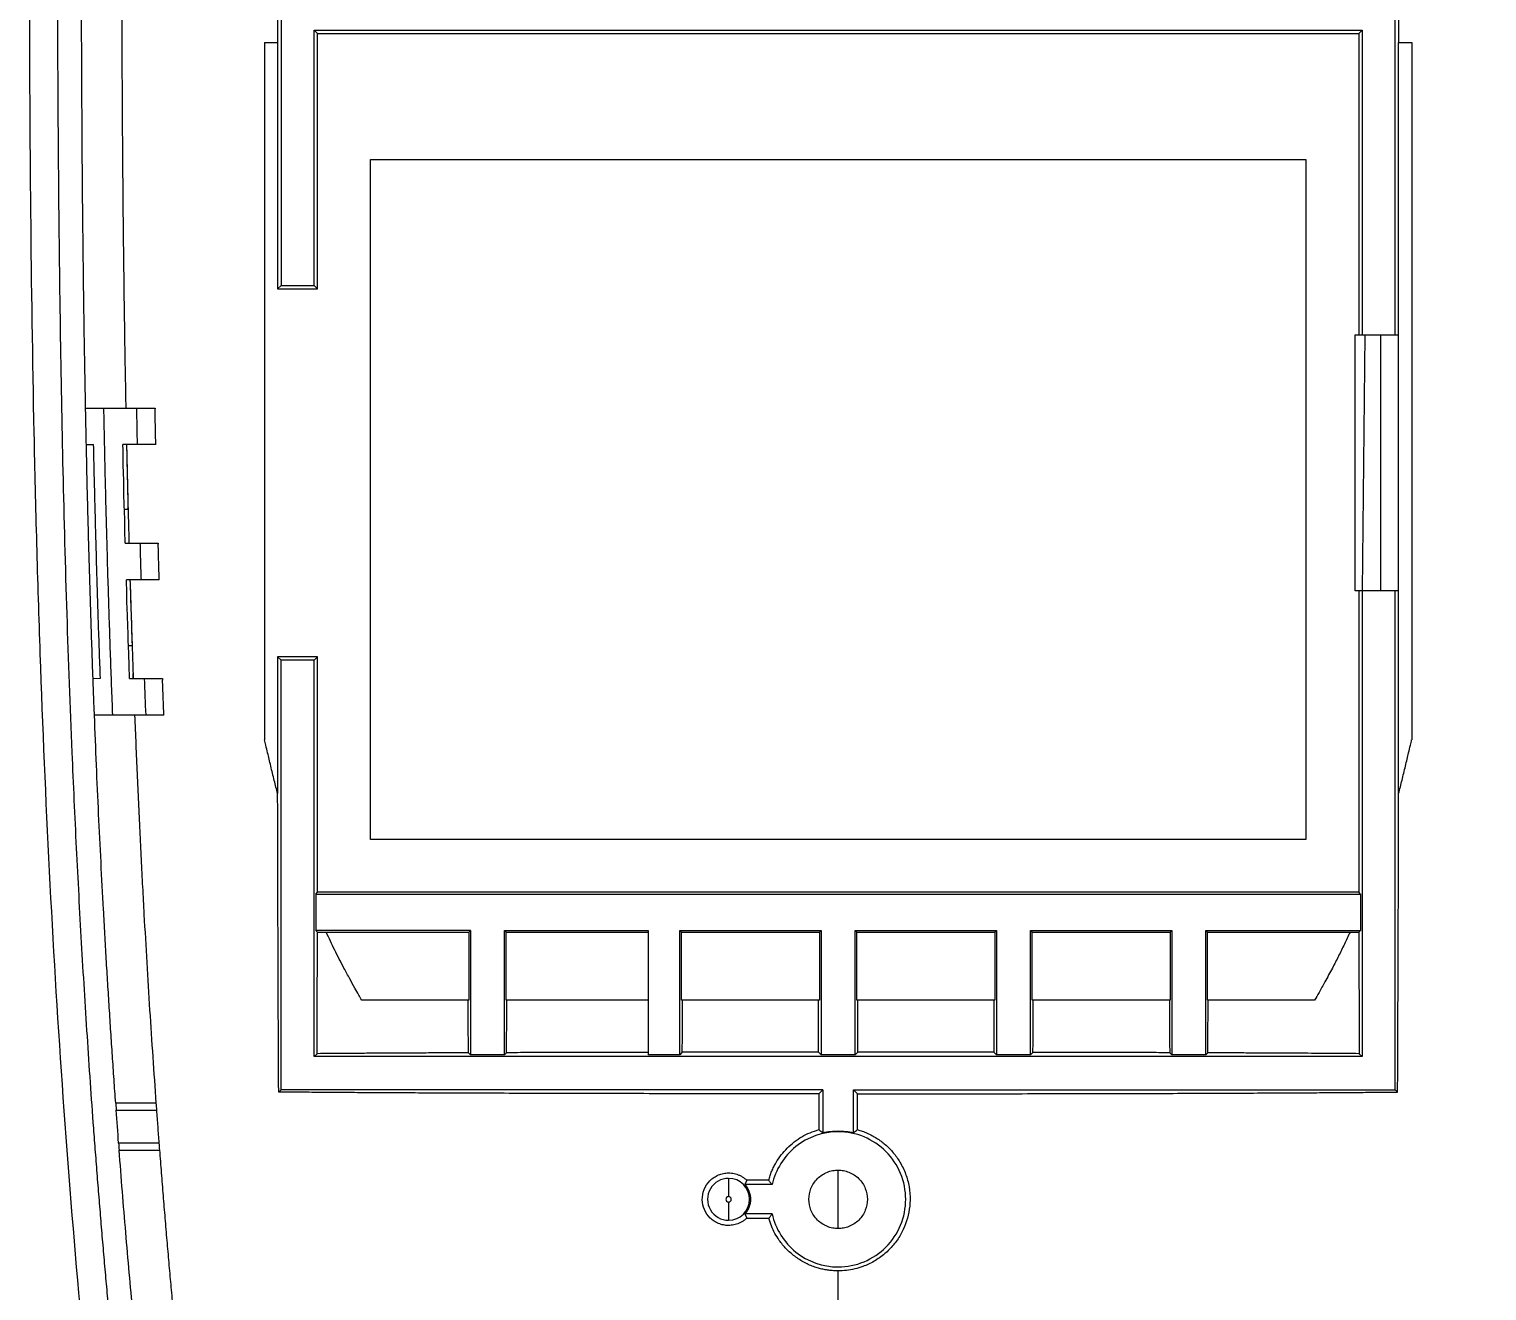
# Model space of a CAD drawing. Header units: inches. Extents: x 1631 to 3663, y 1126 to 1454.
# Drawn here: x 1882.42 to 1922.32, y 1259.85 to 1294.37 of the extents above; entities that cross this region are included whole.
import ezdxf

# ---------------------------------------------------------------- set-up
doc = ezdxf.new("R2010")
doc.units = ezdxf.units.IN
doc.header["$LTSCALE"] = 15
doc.styles.get("Standard").update_dxf_attribs({"font": 'txt', "bigfont": 'gbcbig.shx'})
doc.dimstyles.new('3', dxfattribs={"dimtxt": 3, "dimasz": 1, "dimexe": 0.18, "dimexo": 0.0625, "dimgap": 0.09, "dimtad": 0, "dimdsep": 46, "dimtxsty": 'Standard', "dimcen": 1, "dimclrd": 3, "dimclre": 3, "dimadec": 0, "dimazin": 2, "dimtfac": 1, "dimtofl": 0, "dimtmove": 0, "dimatfit": 3, "dimfxl": 1, "dimtolj": 1, "dimtzin": 0, "dimarcsym": 0})

# ---------------------------------------------------------------- blocks, each defined once
blk = doc.blocks.new('*D284')
at = {"color": 3, "lineweight": -2}
for p, q in [((1904.625, 1385.134), (1940.936, 1385.134)), ((1940.756, 1384.134), (1940.756, 1320.806)), ((1940.756, 1243.298), (1940.756, 1306.626)), ((1905.675, 1242.298), (1940.936, 1242.298))]:
    blk.add_line(p, q, dxfattribs=at)
at = {"color": 3}
for points in [[(1940.59, 1384.134), (1940.923, 1384.134), (1940.756, 1385.134)], [(1940.59, 1243.298), (1940.923, 1243.298), (1940.756, 1242.298)]]:
    blk.add_solid(points, dxfattribs=at)
at = {"layer": 'Defpoints', "color": 0}
for p in [(1904.563, 1385.134), (1940.756, 1385.134), (1905.613, 1242.298)]:
    blk.add_point(p, dxfattribs=at)
at = {"color": 0, "insert": (1940.756, 1313.716), "char_height": 3, "attachment_point": 5, "rotation": 90}
blk.add_mtext('\\A1;142.84', dxfattribs=at)

msp = doc.modelspace()

# ---------------------------------------------------------------- linework, layer by layer
at = {"color": 7, "linetype": 'Continuous', "lineweight": 15}
for p, q in [((1889.313, 1295.252), (1889.313, 1287.357)), ((1919.813, 1286.002), (1919.813, 1295.252)), ((1888.863, 1294.002), (1889.22, 1294.002)), ((1888.863, 1294.002), (1888.863, 1274.925)), ((1889.22, 1294.002), (1889.22, 1287.264)), ((1890.22, 1294.344), (1918.905, 1294.344)), ((1890.22, 1287.357), (1890.22, 1294.344)), ((1890.22, 1294.344), (1890.313, 1294.252)), ((1890.313, 1287.264), (1890.313, 1294.252)), ((1890.313, 1294.252), (1918.813, 1294.252)), ((1918.905, 1294.344), (1918.813, 1294.252)), ((1918.813, 1294.252), (1918.813, 1286.002)), ((1918.905, 1294.344), (1918.905, 1286.002)), ((1919.905, 1286.002), (1919.905, 1294.002)), ((1919.905, 1294.002), (1920.262, 1294.002)), ((1920.263, 1294.002), (1920.263, 1274.928)), ((1891.763, 1290.802), (1917.363, 1290.802)), ((1891.763, 1272.202), (1891.763, 1290.802)), ((1917.363, 1290.802), (1917.363, 1272.202)), ((1889.22, 1287.264), (1889.313, 1287.357)), ((1889.22, 1287.264), (1890.313, 1287.264)), ((1889.313, 1287.357), (1890.22, 1287.357)), ((1890.22, 1287.357), (1890.313, 1287.264)), ((1918.713, 1279.002), (1918.713, 1286.002)), ((1918.713, 1286.002), (1918.813, 1286.002)), ((1918.813, 1286.002), (1918.905, 1286.002)), ((1918.905, 1286.002), (1919.813, 1286.002)), ((1918.982, 1286.002), (1918.908, 1279.002)), ((1919.405, 1286.002), (1919.405, 1279.002)), ((1919.813, 1286.002), (1919.905, 1286.002)), ((1919.905, 1279.002), (1919.905, 1286.002)), ((1883.963, 1284.002), (1884.464, 1284.002)), ((1884.464, 1284.002), (1885.364, 1284.002)), ((1885.364, 1284.002), (1885.864, 1284.002)), ((1885.864, 1283.999), (1885.864, 1283.985)), ((1883.984, 1283.002), (1884.184, 1283.006)), ((1885.084, 1283.002), (1884.984, 1283.002)), ((1885.385, 1283.002), (1885.084, 1283.002)), ((1885.884, 1283.002), (1885.385, 1283.002)), ((1885.025, 1281.234), (1885.125, 1281.235)), ((1885.125, 1281.235), (1885.124, 1281.257)), ((1885.05, 1280.302), (1885.15, 1280.302)), ((1885.15, 1280.302), (1885.451, 1280.302)), ((1885.451, 1280.302), (1885.95, 1280.302)), ((1885.95, 1280.302), (1885.951, 1280.274)), ((1885.178, 1279.302), (1885.079, 1279.302)), ((1885.48, 1279.302), (1885.178, 1279.302)), ((1885.979, 1279.302), (1885.48, 1279.302)), ((1918.813, 1279.002), (1918.713, 1279.002)), ((1918.813, 1279.002), (1918.813, 1270.752)), ((1918.905, 1279.002), (1918.813, 1279.002)), ((1918.905, 1279.002), (1918.905, 1266.259)), ((1919.813, 1279.002), (1918.905, 1279.002)), ((1919.813, 1265.352), (1919.813, 1279.002)), ((1919.905, 1279.002), (1919.813, 1279.002)), ((1919.905, 1273.455), (1919.905, 1279.002)), ((1885.136, 1277.506), (1885.236, 1277.507)), ((1889.313, 1277.107), (1889.22, 1277.199)), ((1890.313, 1277.199), (1889.22, 1277.199)), ((1889.22, 1277.199), (1889.22, 1273.454)), ((1889.313, 1265.352), (1889.313, 1277.107)), ((1890.22, 1277.107), (1889.313, 1277.107)), ((1890.313, 1277.199), (1890.22, 1277.107)), ((1890.22, 1266.259), (1890.22, 1277.107)), ((1890.313, 1270.752), (1890.313, 1277.199)), ((1884.168, 1276.602), (1884.368, 1276.609)), ((1885.168, 1276.602), (1885.269, 1276.602)), ((1885.269, 1276.602), (1885.264, 1276.739)), ((1885.269, 1276.602), (1885.57, 1276.602)), ((1885.57, 1276.602), (1886.069, 1276.602)), ((1886.069, 1276.602), (1886.071, 1276.561)), ((1884.708, 1275.602), (1884.205, 1275.602)), ((1885.608, 1275.602), (1884.708, 1275.602)), ((1886.107, 1275.602), (1885.608, 1275.602)), ((1917.363, 1272.202), (1891.763, 1272.202)), ((1890.267, 1270.706), (1890.313, 1270.752)), ((1890.267, 1270.706), (1890.267, 1269.705)), ((1890.267, 1270.706), (1918.858, 1270.706)), ((1918.813, 1270.752), (1890.313, 1270.752)), ((1918.858, 1270.706), (1918.813, 1270.752)), ((1918.858, 1270.706), (1918.858, 1269.705)), ((1890.311, 1269.661), (1890.267, 1269.705)), ((1894.495, 1269.705), (1890.267, 1269.705)), ((1890.311, 1269.661), (1890.551, 1269.659)), ((1890.551, 1269.659), (1894.45, 1269.659)), ((1894.45, 1269.659), (1894.495, 1269.705)), ((1894.45, 1269.659), (1894.45, 1267.802)), ((1894.495, 1269.705), (1894.495, 1266.306)), ((1895.43, 1269.705), (1899.363, 1269.705)), ((1895.43, 1266.306), (1895.43, 1269.705)), ((1895.475, 1269.659), (1895.43, 1269.705)), ((1895.475, 1269.659), (1899.363, 1269.659)), ((1895.475, 1267.802), (1895.475, 1269.659)), ((1899.363, 1269.705), (1899.363, 1266.306)), ((1900.23, 1266.306), (1900.23, 1269.705)), ((1900.23, 1269.705), (1904.095, 1269.705)), ((1900.275, 1269.659), (1900.23, 1269.705)), ((1900.275, 1269.659), (1904.05, 1269.659)), ((1900.275, 1267.802), (1900.275, 1269.659)), ((1904.095, 1269.705), (1904.05, 1269.659)), ((1904.05, 1269.659), (1904.05, 1267.802)), ((1904.095, 1269.705), (1904.095, 1266.306)), ((1905.03, 1269.705), (1908.895, 1269.705)), ((1905.03, 1266.306), (1905.03, 1269.705)), ((1905.075, 1269.659), (1905.03, 1269.705)), ((1905.075, 1269.659), (1908.85, 1269.659)), ((1905.075, 1267.802), (1905.075, 1269.659)), ((1908.895, 1269.705), (1908.85, 1269.659)), ((1908.85, 1269.659), (1908.85, 1267.802)), ((1908.895, 1269.705), (1908.895, 1266.306)), ((1909.83, 1269.705), (1913.695, 1269.705)), ((1909.83, 1266.306), (1909.83, 1269.705)), ((1909.875, 1269.659), (1909.83, 1269.705)), ((1909.875, 1267.802), (1909.875, 1269.659)), ((1909.875, 1269.659), (1913.65, 1269.659)), ((1913.695, 1269.705), (1913.65, 1269.659)), ((1913.65, 1269.659), (1913.65, 1267.802)), ((1913.695, 1269.705), (1913.695, 1266.306)), ((1914.63, 1269.705), (1918.858, 1269.705)), ((1914.63, 1266.306), (1914.63, 1269.705)), ((1914.63, 1269.705), (1914.675, 1269.659)), ((1914.675, 1269.659), (1918.574, 1269.659)), ((1914.675, 1267.802), (1914.675, 1269.659)), ((1918.574, 1269.659), (1918.814, 1269.661)), ((1918.858, 1269.705), (1918.814, 1269.661)), ((1894.45, 1267.802), (1891.521, 1267.802)), ((1899.363, 1267.802), (1895.475, 1267.802)), ((1904.05, 1267.802), (1900.275, 1267.802)), ((1908.85, 1267.802), (1905.075, 1267.802)), ((1913.65, 1267.802), (1909.875, 1267.802)), ((1917.604, 1267.802), (1914.675, 1267.802)), ((1890.22, 1266.259), (1890.298, 1266.337)), ((1918.905, 1266.259), (1890.22, 1266.259)), ((1894.495, 1266.306), (1894.442, 1266.36)), ((1895.43, 1266.306), (1894.495, 1266.306)), ((1895.487, 1266.364), (1895.43, 1266.306)), ((1900.23, 1266.306), (1899.363, 1266.306)), ((1900.297, 1266.374), (1900.23, 1266.306)), ((1904.095, 1266.306), (1904.026, 1266.376)), ((1905.03, 1266.306), (1904.095, 1266.306)), ((1905.099, 1266.376), (1905.03, 1266.306)), ((1908.895, 1266.306), (1908.828, 1266.374)), ((1909.83, 1266.306), (1908.895, 1266.306)), ((1909.896, 1266.372), (1909.83, 1266.306)), ((1913.695, 1266.306), (1913.638, 1266.364)), ((1914.63, 1266.306), (1913.695, 1266.306)), ((1914.684, 1266.36), (1914.63, 1266.306)), ((1918.827, 1266.337), (1918.905, 1266.259)), ((1889.249, 1265.288), (1889.313, 1265.352)), ((1904.143, 1265.352), (1889.313, 1265.352)), ((1904.031, 1265.239), (1904.143, 1265.352)), ((1904.143, 1265.352), (1904.143, 1264.174)), ((1904.983, 1265.352), (1919.813, 1265.352)), ((1904.983, 1264.174), (1904.983, 1265.352)), ((1905.095, 1265.239), (1904.983, 1265.352)), ((1919.813, 1265.352), (1919.877, 1265.288)), ((1884.787, 1264.984), (1884.801, 1264.792)), ((1885.89, 1264.984), (1884.787, 1264.984)), ((1884.801, 1264.792), (1885.904, 1264.792)), ((1885.971, 1263.892), (1884.867, 1263.892)), ((1884.882, 1263.701), (1885.985, 1263.701)), ((1901.563, 1262.925), (1901.563, 1262.425)), ((1902.061, 1262.874), (1902.01, 1262.753)), ((1902.757, 1262.753), (1902.01, 1262.753)), ((1901.563, 1262.278), (1901.563, 1261.778)), ((1902.01, 1261.951), (1902.059, 1261.835)), ((1902.757, 1261.951), (1902.01, 1261.951))]:
    msp.add_line(p, q, dxfattribs=at)
for start, end in [(90, 270.0001), (270.0001, 90)]:
    msp.add_arc((1901.563, 1262.352), 0.574, start, end, dxfattribs=at)
for points, knots in [([(1883.835, 1349.214), (1883.388, 1341.278), (1883.055, 1333.321), (1882.708, 1321.373), (1882.618, 1317.388), (1882.487, 1309.415), (1882.446, 1305.427), (1882.421, 1299.424), (1882.418, 1297.42), (1882.426, 1293.401), (1882.436, 1291.386), (1882.476, 1287.354), (1882.506, 1285.336), (1882.569, 1282.307), (1882.593, 1281.295), (1882.648, 1279.281), (1882.68, 1278.277), (1882.784, 1275.278), (1882.868, 1273.294), (1883.069, 1269.364), (1883.185, 1267.419), (1883.453, 1263.571), (1883.603, 1261.668), (1883.856, 1258.852), (1883.945, 1257.926), (1884.128, 1256.104), (1884.224, 1255.207), (1884.322, 1254.324)], [0, 0, 0, 0, 0.25, 0.25, 0.375, 0.375, 0.5, 0.5, 0.5625, 0.5625, 0.625, 0.625, 0.6875, 0.6875, 0.71875, 0.71875, 0.75, 0.75, 0.8125, 0.8125, 0.875, 0.875, 0.9375, 0.9375, 0.96875, 0.96875, 1, 1, 1, 1]), ([(1885.085, 1254.592), (1885.062, 1254.802), (1885.015, 1255.222), (1884.946, 1255.857), (1884.879, 1256.493), (1884.813, 1257.131), (1884.749, 1257.772), (1884.686, 1258.415), (1884.624, 1259.061), (1884.565, 1259.71), (1884.506, 1260.36), (1884.449, 1261.013), (1884.394, 1261.668), (1884.34, 1262.324), (1884.287, 1262.981), (1884.236, 1263.639), (1884.14, 1264.91), (1884.008, 1266.813), (1883.851, 1269.372), (1883.713, 1271.964), (1883.576, 1274.96), (1883.45, 1278.401), (1883.344, 1282.274), (1883.27, 1286.265), (1883.215, 1291.023), (1883.197, 1295.778), (1883.203, 1300.458), (1883.226, 1304.835), (1883.274, 1309.672), (1883.354, 1314.959), (1883.464, 1320.232), (1883.598, 1325.326), (1883.755, 1330.243), (1883.93, 1334.993), (1884.132, 1339.731), (1884.356, 1344.447), (1884.528, 1347.579), (1884.613, 1349.14)], [0, 0, 0, 0, 0.007523, 0.015007, 0.022456, 0.029874, 0.037264, 0.044629, 0.051973, 0.059298, 0.066604, 0.07389, 0.081155, 0.088398, 0.095618, 0.102813, 0.109985, 0.13712, 0.164355, 0.19167, 0.219097, 0.258465, 0.299115, 0.339705, 0.38269, 0.447367, 0.488232, 0.529308, 0.584817, 0.640392, 0.695832, 0.750987, 0.80095, 0.850952, 0.900877, 0.950602, 1, 1, 1, 1]), ([(1883.963, 1283.999), (1883.957, 1284.329), (1883.945, 1284.994), (1883.928, 1286.001), (1883.913, 1287.025), (1883.9, 1288.067), (1883.888, 1289.127), (1883.878, 1290.205), (1883.862, 1292.311), (1883.849, 1295.561), (1883.851, 1299.229), (1883.863, 1302.364), (1883.884, 1305.768), (1883.92, 1309.22), (1883.973, 1312.891), (1884.024, 1315.825), (1884.087, 1318.939), (1884.137, 1320.985), (1884.162, 1322.002)], [0, 0, 0, 0, 0.025819, 0.052107, 0.078868, 0.106104, 0.133817, 0.16201, 0.190685, 0.299144, 0.417556, 0.479799, 0.54673, 0.686714, 0.753098, 0.837741, 0.919324, 1, 1, 1, 1]), ([(1885.263, 1322.002), (1885.238, 1320.987), (1885.187, 1318.944), (1885.124, 1315.835), (1885.073, 1312.905), (1885.02, 1309.238), (1884.985, 1305.79), (1884.963, 1302.387), (1884.951, 1299.25), (1884.949, 1295.581), (1884.963, 1292.058), (1884.985, 1289.422), (1885.006, 1287.568), (1885.031, 1285.767), (1885.053, 1284.583), (1885.064, 1284.001)], [0, 0, 0, 0, 0.080513, 0.162018, 0.246558, 0.312814, 0.452671, 0.519625, 0.58186, 0.700364, 0.808898, 0.858805, 0.907282, 0.954342, 1, 1, 1, 1]), ([(1889.219, 1295.346), (1889.219, 1295.216), (1889.218, 1294.959), (1889.218, 1294.511), (1889.217, 1294.192), (1889.217, 1294.002)], [0, 0, 0, 0, 0.2888325, 0.5750355, 1, 1, 1, 1]), ([(1919.908, 1294.002), (1919.908, 1294.091), (1919.908, 1294.269), (1919.908, 1294.514), (1919.907, 1294.738), (1919.907, 1294.94), (1919.907, 1295.142), (1919.907, 1295.278), (1919.906, 1295.346)], [0, 0, 0, 0, 0.1988058, 0.3976117, 0.547701, 0.6977903, 0.8486427, 1, 1, 1, 1]), ([(1883.984, 1283.002), (1883.98, 1283.167), (1883.973, 1283.501), (1883.967, 1283.834), (1883.963, 1284.002)], [0, 0, 0, 0, 0.496604, 1, 1, 1, 1]), ([(1884.708, 1275.602), (1884.697, 1275.871), (1884.676, 1276.41), (1884.647, 1277.225), (1884.619, 1278.046), (1884.592, 1278.875), (1884.567, 1279.712), (1884.544, 1280.556), (1884.521, 1281.407), (1884.501, 1282.265), (1884.481, 1283.131), (1884.47, 1283.711), (1884.464, 1284.002)], [0, 0, 0, 0, 0.096343, 0.193471, 0.291396, 0.390129, 0.48968, 0.590059, 0.691273, 0.79333, 0.896237, 1, 1, 1, 1]), ([(1885.884, 1283.002), (1885.881, 1283.166), (1885.874, 1283.494), (1885.867, 1283.821), (1885.864, 1283.985)], [0, 0, 0, 0, 0.500947, 1, 1, 1, 1]), ([(1884.168, 1276.602), (1884.158, 1276.87), (1884.139, 1277.407), (1884.112, 1278.211), (1884.087, 1279.014), (1884.063, 1279.815), (1884.041, 1280.615), (1884.02, 1281.412), (1884.001, 1282.208), (1883.99, 1282.737), (1883.984, 1283.002)], [0, 0, 0, 0, 0.1261663, 0.2520016, 0.3775062, 0.5026793, 0.6275187, 0.7520214, 0.8761835, 1, 1, 1, 1]), ([(1884.368, 1276.609), (1884.359, 1276.866), (1884.34, 1277.382), (1884.314, 1278.162), (1884.289, 1278.949), (1884.266, 1279.744), (1884.243, 1280.548), (1884.222, 1281.36), (1884.202, 1282.18), (1884.19, 1282.73), (1884.184, 1283.006)], [0, 0, 0, 0, 0.120763, 0.242711, 0.365856, 0.490213, 0.615793, 0.74261, 0.870675, 1, 1, 1, 1]), ([(1885.001, 1282.218), (1884.999, 1282.28), (1884.993, 1282.408), (1884.993, 1282.603), (1884.992, 1282.801), (1884.987, 1282.935), (1884.984, 1283.002)], [0, 0, 0, 0, 0.240831, 0.489301, 0.743254, 1, 1, 1, 1]), ([(1885.025, 1281.234), (1885.022, 1281.312), (1885.014, 1281.472), (1885.013, 1281.716), (1885.012, 1281.965), (1885.005, 1282.133), (1885.001, 1282.218)], [0, 0, 0, 0, 0.23969, 0.487755, 0.742097, 1, 1, 1, 1]), ([(1885.049, 1280.352), (1885.045, 1280.419), (1885.038, 1280.556), (1885.037, 1280.766), (1885.036, 1280.982), (1885.03, 1281.128), (1885.026, 1281.202)], [0, 0, 0, 0, 0.2367101, 0.4853984, 0.7389313, 1, 1, 1, 1]), ([(1885.451, 1280.302), (1885.456, 1280.137), (1885.465, 1279.804), (1885.475, 1279.471), (1885.48, 1279.302)], [0, 0, 0, 0, 0.492617, 1, 1, 1, 1]), ([(1885.979, 1279.302), (1885.974, 1279.465), (1885.965, 1279.789), (1885.956, 1280.113), (1885.951, 1280.274)], [0, 0, 0, 0, 0.503652, 1, 1, 1, 1]), ([(1885.104, 1278.487), (1885.1, 1278.552), (1885.092, 1278.684), (1885.091, 1278.886), (1885.091, 1279.092), (1885.083, 1279.232), (1885.079, 1279.302)], [0, 0, 0, 0, 0.2395587, 0.4875178, 0.7418549, 1, 1, 1, 1]), ([(1885.164, 1276.723), (1885.16, 1276.777), (1885.153, 1276.887), (1885.152, 1277.055), (1885.151, 1277.227), (1885.144, 1277.343), (1885.14, 1277.402)], [0, 0, 0, 0, 0.2392336, 0.4870372, 0.7414516, 1, 1, 1, 1]), ([(1884.205, 1275.602), (1884.199, 1275.768), (1884.186, 1276.101), (1884.174, 1276.434), (1884.168, 1276.602)], [0, 0, 0, 0, 0.498614, 1, 1, 1, 1]), ([(1886.107, 1275.602), (1886.101, 1275.762), (1886.088, 1276.082), (1886.076, 1276.402), (1886.071, 1276.561)], [0, 0, 0, 0, 0.5016946, 1, 1, 1, 1]), ([(1884.787, 1264.984), (1884.772, 1265.199), (1884.741, 1265.631), (1884.697, 1266.282), (1884.654, 1266.938), (1884.612, 1267.598), (1884.57, 1268.262), (1884.53, 1268.931), (1884.491, 1269.605), (1884.442, 1270.485), (1884.384, 1271.579), (1884.32, 1272.897), (1884.259, 1274.24), (1884.223, 1275.145), (1884.205, 1275.602)], [0, 0, 0, 0, 0.062214, 0.124621, 0.187232, 0.250057, 0.313107, 0.376391, 0.43992, 0.503703, 0.624802, 0.747845, 0.872892, 1, 1, 1, 1]), ([(1885.306, 1275.602), (1885.317, 1275.333), (1885.338, 1274.799), (1885.372, 1274.002), (1885.408, 1273.214), (1885.444, 1272.435), (1885.482, 1271.665), (1885.521, 1270.903), (1885.572, 1269.959), (1885.636, 1268.834), (1885.716, 1267.534), (1885.8, 1266.25), (1885.86, 1265.405), (1885.89, 1264.984)], [0, 0, 0, 0, 0.074756, 0.148804, 0.222156, 0.294823, 0.36682, 0.438158, 0.508851, 0.632982, 0.756166, 0.87848, 1, 1, 1, 1]), ([(1889.22, 1273.454), (1889.189, 1273.573), (1889.125, 1273.824), (1889.049, 1274.138), (1888.99, 1274.391), (1888.944, 1274.581), (1888.902, 1274.757), (1888.875, 1274.876), (1888.865, 1274.926)], [0, 0, 0, 0, 0.243927, 0.512306, 0.640786, 0.758197, 0.898937, 1, 1, 1, 1]), ([(1919.905, 1273.455), (1919.936, 1273.576), (1920.001, 1273.825), (1920.076, 1274.14), (1920.135, 1274.39), (1920.181, 1274.581), (1920.223, 1274.758), (1920.25, 1274.877), (1920.261, 1274.928)], [0, 0, 0, 0, 0.246836, 0.510181, 0.639762, 0.756753, 0.898061, 1, 1, 1, 1]), ([(1889.249, 1265.288), (1889.248, 1265.507), (1889.245, 1265.951), (1889.242, 1266.626), (1889.239, 1267.316), (1889.236, 1268.022), (1889.234, 1268.744), (1889.231, 1269.483), (1889.229, 1270.24), (1889.226, 1271.015), (1889.224, 1271.809), (1889.222, 1272.624), (1889.221, 1273.175), (1889.22, 1273.454)], [0, 0, 0, 0, 0.082086, 0.165725, 0.250968, 0.337874, 0.426505, 0.516926, 0.609228, 0.703538, 0.799999, 0.898765, 1, 1, 1, 1]), ([(1919.877, 1265.288), (1919.878, 1265.5), (1919.88, 1265.925), (1919.883, 1266.57), (1919.885, 1267.223), (1919.888, 1267.883), (1919.891, 1268.552), (1919.893, 1269.228), (1919.895, 1269.913), (1919.898, 1270.606), (1919.9, 1271.307), (1919.902, 1272.016), (1919.903, 1272.733), (1919.905, 1273.214), (1919.905, 1273.455)], [0, 0, 0, 0, 0.07919, 0.159087, 0.239706, 0.321061, 0.403167, 0.486036, 0.569682, 0.654117, 0.739355, 0.825407, 0.912285, 1, 1, 1, 1]), ([(1890.298, 1266.337), (1890.299, 1266.553), (1890.301, 1266.987), (1890.304, 1267.643), (1890.306, 1268.308), (1890.309, 1268.981), (1890.31, 1269.434), (1890.311, 1269.661)], [0, 0, 0, 0, 0.196022, 0.394, 0.593967, 0.795956, 1, 1, 1, 1]), ([(1891.522, 1267.803), (1891.494, 1267.849), (1891.429, 1267.958), (1891.321, 1268.151), (1891.186, 1268.398), (1891.001, 1268.743), (1890.782, 1269.167), (1890.627, 1269.497), (1890.551, 1269.659)], [0, 0, 0, 0, 0.077026, 0.182573, 0.316551, 0.478828, 0.743156, 1, 1, 1, 1]), ([(1918.574, 1269.659), (1918.524, 1269.551), (1918.422, 1269.333), (1918.26, 1269.006), (1918.082, 1268.662), (1917.903, 1268.33), (1917.742, 1268.036), (1917.645, 1267.871), (1917.604, 1267.802)], [0, 0, 0, 0, 0.170865, 0.344548, 0.521114, 0.725874, 0.885487, 1, 1, 1, 1]), ([(1918.814, 1269.661), (1918.815, 1269.434), (1918.817, 1268.981), (1918.819, 1268.308), (1918.822, 1267.643), (1918.824, 1266.987), (1918.826, 1266.553), (1918.827, 1266.337)], [0, 0, 0, 0, 0.204034, 0.406019, 0.605986, 0.803968, 1, 1, 1, 1]), ([(1895.487, 1266.364), (1895.488, 1266.602), (1895.49, 1267.08), (1895.492, 1267.56), (1895.492, 1267.802)], [0, 0, 0, 0, 0.4971307, 1, 1, 1, 1]), ([(1900.297, 1266.374), (1900.298, 1266.61), (1900.3, 1267.085), (1900.301, 1267.562), (1900.302, 1267.802)], [0, 0, 0, 0, 0.4969905, 1, 1, 1, 1]), ([(1905.099, 1266.376), (1905.1, 1266.612), (1905.102, 1267.086), (1905.103, 1267.562), (1905.104, 1267.802)], [0, 0, 0, 0, 0.497111, 1, 1, 1, 1]), ([(1908.823, 1267.802), (1908.824, 1267.562), (1908.826, 1267.085), (1908.827, 1266.61), (1908.828, 1266.374)], [0, 0, 0, 0, 0.503009, 1, 1, 1, 1]), ([(1909.896, 1266.372), (1909.897, 1266.609), (1909.898, 1267.084), (1909.9, 1267.562), (1909.901, 1267.802)], [0, 0, 0, 0, 0.497066, 1, 1, 1, 1]), ([(1913.633, 1267.802), (1913.634, 1267.56), (1913.635, 1267.08), (1913.637, 1266.602), (1913.638, 1266.364)], [0, 0, 0, 0, 0.5028686, 1, 1, 1, 1]), ([(1914.684, 1266.36), (1914.685, 1266.599), (1914.686, 1267.078), (1914.688, 1267.56), (1914.689, 1267.802)], [0, 0, 0, 0, 0.497214, 1, 1, 1, 1]), ([(1894.442, 1266.36), (1894.267, 1266.359), (1893.924, 1266.358), (1893.417, 1266.356), (1892.926, 1266.354), (1892.45, 1266.351), (1891.989, 1266.349), (1891.544, 1266.346), (1891.114, 1266.343), (1890.7, 1266.34), (1890.431, 1266.338), (1890.298, 1266.337)], [0, 0, 0, 0, 0.122943, 0.242804, 0.359629, 0.473469, 0.58438, 0.692422, 0.797658, 0.900159, 1, 1, 1, 1]), ([(1899.363, 1266.372), (1899.134, 1266.372), (1898.681, 1266.371), (1898.011, 1266.37), (1897.357, 1266.369), (1896.719, 1266.367), (1896.097, 1266.366), (1895.689, 1266.364), (1895.487, 1266.364)], [0, 0, 0, 0, 0.176312, 0.348714, 0.517242, 0.681937, 0.842841, 1, 1, 1, 1]), ([(1904.026, 1266.376), (1903.768, 1266.376), (1903.256, 1266.376), (1902.496, 1266.375), (1901.75, 1266.375), (1901.018, 1266.374), (1900.536, 1266.374), (1900.297, 1266.374)], [0, 0, 0, 0, 0.207627, 0.411414, 0.611387, 0.807572, 1, 1, 1, 1]), ([(1908.828, 1266.374), (1908.589, 1266.374), (1908.107, 1266.374), (1907.375, 1266.375), (1906.63, 1266.375), (1905.869, 1266.376), (1905.358, 1266.376), (1905.099, 1266.376)], [0, 0, 0, 0, 0.192429, 0.388616, 0.588588, 0.792375, 1, 1, 1, 1]), ([(1913.638, 1266.364), (1913.443, 1266.364), (1913.048, 1266.366), (1912.447, 1266.367), (1911.831, 1266.369), (1911.199, 1266.37), (1910.553, 1266.371), (1910.116, 1266.372), (1909.896, 1266.372)], [0, 0, 0, 0, 0.1574523, 0.3185357, 0.4832932, 0.6517651, 0.823989, 1, 1, 1, 1]), ([(1918.827, 1266.337), (1918.708, 1266.338), (1918.467, 1266.34), (1918.096, 1266.343), (1917.712, 1266.345), (1917.317, 1266.348), (1916.908, 1266.35), (1916.488, 1266.352), (1916.054, 1266.354), (1915.609, 1266.356), (1915.151, 1266.358), (1914.841, 1266.36), (1914.684, 1266.36)], [0, 0, 0, 0, 0.089755, 0.181654, 0.275754, 0.372106, 0.470758, 0.571756, 0.675141, 0.780953, 0.889228, 1, 1, 1, 1]), ([(1904.031, 1265.239), (1903.761, 1265.239), (1903.219, 1265.239), (1902.405, 1265.24), (1901.592, 1265.24), (1900.786, 1265.241), (1899.854, 1265.242), (1898.802, 1265.244), (1897.638, 1265.246), (1896.514, 1265.249), (1895.51, 1265.252), (1894.622, 1265.255), (1893.841, 1265.257), (1893.086, 1265.261), (1892.36, 1265.264), (1891.665, 1265.268), (1891.004, 1265.273), (1890.381, 1265.277), (1889.796, 1265.282), (1889.428, 1265.286), (1889.249, 1265.288)], [0, 0, 0, 0, 0.053345, 0.10711, 0.160815, 0.214046, 0.266446, 0.345363, 0.422624, 0.497565, 0.569625, 0.62358, 0.676343, 0.727745, 0.777625, 0.825843, 0.872284, 0.916853, 0.959456, 1, 1, 1, 1]), ([(1905.095, 1265.239), (1905.376, 1265.239), (1905.932, 1265.239), (1906.759, 1265.24), (1907.57, 1265.24), (1908.364, 1265.241), (1909.687, 1265.243), (1911.479, 1265.246), (1913.638, 1265.251), (1915.566, 1265.259), (1916.944, 1265.266), (1917.874, 1265.271), (1918.417, 1265.275), (1918.931, 1265.279), (1919.417, 1265.283), (1919.725, 1265.286), (1919.877, 1265.288)], [0, 0, 0, 0, 0.055522, 0.1099831, 0.1633918, 0.2157573, 0.2670893, 0.4252803, 0.5712569, 0.6981494, 0.8147004, 0.8547252, 0.8932156, 0.9302204, 0.9657946, 1, 1, 1, 1]), ([(1904.03, 1265.239), (1904.031, 1265.075), (1904.032, 1264.747), (1904.034, 1264.42), (1904.034, 1264.258)], [0, 0, 0, 0, 0.501925, 1, 1, 1, 1]), ([(1905.091, 1264.258), (1905.092, 1264.42), (1905.093, 1264.747), (1905.094, 1265.075), (1905.095, 1265.239)], [0, 0, 0, 0, 0.498092, 1, 1, 1, 1]), ([(1885.904, 1264.792), (1885.915, 1264.642), (1885.937, 1264.341), (1885.959, 1264.042), (1885.971, 1263.892)], [0, 0, 0, 0, 0.499356, 1, 1, 1, 1]), ([(1902.662, 1262.874), (1902.674, 1262.916), (1902.698, 1263), (1902.745, 1263.122), (1902.8, 1263.241), (1902.881, 1263.392), (1903, 1263.569), (1903.168, 1263.759), (1903.358, 1263.927), (1903.568, 1264.067), (1903.793, 1264.181), (1903.953, 1264.232), (1904.034, 1264.258)], [0, 0, 0, 0, 0.06559, 0.130754, 0.195753, 0.260848, 0.385973, 0.510238, 0.634781, 0.756726, 0.877882, 1, 1, 1, 1]), ([(1904.563, 1264.202), (1904.146, 1264.202), (1903.73, 1264.056), (1903.08, 1263.534), (1902.847, 1263.16), (1902.757, 1262.753)], [0, 0, 0, 0, 0.5, 0.5, 1, 1, 1, 1]), ([(1905.092, 1264.258), (1905.136, 1264.245), (1905.226, 1264.218), (1905.358, 1264.164), (1905.488, 1264.102), (1905.615, 1264.028), (1905.738, 1263.944), (1905.856, 1263.849), (1905.968, 1263.744), (1906.073, 1263.628), (1906.169, 1263.503), (1906.293, 1263.313), (1906.42, 1263.047), (1906.514, 1262.696), (1906.542, 1262.342), (1906.496, 1261.891), (1906.34, 1261.464), (1906.084, 1261.097), (1905.84, 1260.851), (1905.559, 1260.652), (1905.275, 1260.519), (1905.018, 1260.442), (1904.791, 1260.401), (1904.639, 1260.396), (1904.563, 1260.393)], [0, 0, 0, 0, 0.024225, 0.048905, 0.074049, 0.099663, 0.125757, 0.152334, 0.179403, 0.206969, 0.235037, 0.263613, 0.32803, 0.392296, 0.458992, 0.518877, 0.637301, 0.699634, 0.757557, 0.821025, 0.880574, 0.920856, 0.960646, 1, 1, 1, 1]), ([(1904.563, 1260.502), (1904.805, 1260.502), (1905.047, 1260.55), (1905.494, 1260.735), (1905.7, 1260.872), (1906.042, 1261.215), (1906.179, 1261.42), (1906.364, 1261.867), (1906.413, 1262.11), (1906.413, 1262.594), (1906.364, 1262.836), (1906.179, 1263.283), (1906.042, 1263.489), (1905.7, 1263.831), (1905.494, 1263.968), (1905.047, 1264.154), (1904.805, 1264.202), (1904.563, 1264.202)], [0, 0, 0, 0, 0.125, 0.125, 0.25, 0.25, 0.375, 0.375, 0.5, 0.5, 0.625, 0.625, 0.75, 0.75, 0.875, 0.875, 1, 1, 1, 1]), ([(1884.867, 1263.892), (1884.868, 1263.883), (1884.87, 1263.865), (1884.876, 1263.829), (1884.873, 1263.788), (1884.877, 1263.742), (1884.88, 1263.715), (1884.882, 1263.701)], [0, 0, 0, 0, 0.141821, 0.283642, 0.568418, 0.783298, 1, 1, 1, 1]), ([(1885.693, 1254.994), (1885.671, 1255.195), (1885.627, 1255.597), (1885.562, 1256.204), (1885.499, 1256.812), (1885.437, 1257.422), (1885.376, 1258.033), (1885.317, 1258.645), (1885.244, 1259.413), (1885.159, 1260.344), (1885.063, 1261.445), (1884.97, 1262.564), (1884.911, 1263.321), (1884.882, 1263.701)], [0, 0, 0, 0, 0.072695, 0.145009, 0.216956, 0.288551, 0.359807, 0.430741, 0.501365, 0.624745, 0.748926, 0.873986, 1, 1, 1, 1]), ([(1885.985, 1263.701), (1886.001, 1263.492), (1886.034, 1263.074), (1886.084, 1262.452), (1886.134, 1261.836), (1886.186, 1261.225), (1886.239, 1260.62), (1886.293, 1260.02), (1886.361, 1259.277), (1886.445, 1258.391), (1886.547, 1257.365), (1886.653, 1256.343), (1886.726, 1255.67), (1886.762, 1255.333)], [0, 0, 0, 0, 0.07231, 0.144311, 0.216015, 0.287435, 0.358585, 0.429479, 0.500129, 0.623798, 0.748285, 0.873662, 1, 1, 1, 1]), ([(1901.563, 1261.637), (1901.539, 1261.637), (1901.493, 1261.638), (1901.425, 1261.649), (1901.357, 1261.665), (1901.27, 1261.696), (1901.166, 1261.75), (1901.02, 1261.868), (1900.886, 1262.065), (1900.826, 1262.343), (1900.877, 1262.627), (1901.01, 1262.832), (1901.159, 1262.956), (1901.285, 1263.023), (1901.422, 1263.066), (1901.516, 1263.072), (1901.563, 1263.074)], [0, 0, 0, 0, 0.030288, 0.060316, 0.090392, 0.120826, 0.181442, 0.242457, 0.366404, 0.491615, 0.619736, 0.750027, 0.813809, 0.877247, 0.938814, 1, 1, 1, 1]), ([(1901.563, 1263.074), (1901.588, 1263.074), (1901.64, 1263.072), (1901.716, 1263.059), (1901.792, 1263.039), (1901.865, 1263.01), (1901.935, 1262.972), (1902.002, 1262.927), (1902.042, 1262.892), (1902.061, 1262.874)], [0, 0, 0, 0, 0.139008, 0.279081, 0.420355, 0.56296, 0.707022, 0.852662, 1, 1, 1, 1]), ([(1902.662, 1262.874), (1902.561, 1262.874), (1902.361, 1262.874), (1902.161, 1262.874), (1902.061, 1262.874)], [0, 0, 0, 0, 0.501842, 1, 1, 1, 1]), ([(1902.757, 1262.753), (1902.741, 1262.772), (1902.708, 1262.813), (1902.677, 1262.854), (1902.662, 1262.874)], [0, 0, 0, 0, 0.491769, 1, 1, 1, 1]), ([(1904.563, 1261.552), (1904.537, 1261.552), (1904.487, 1261.554), (1904.413, 1261.565), (1904.339, 1261.582), (1904.24, 1261.616), (1904.12, 1261.678), (1903.993, 1261.782), (1903.889, 1261.909), (1903.793, 1262.096), (1903.743, 1262.352), (1903.802, 1262.661), (1903.951, 1262.887), (1904.12, 1263.025), (1904.262, 1263.098), (1904.412, 1263.144), (1904.512, 1263.149), (1904.563, 1263.152)], [0, 0, 0, 0, 0.0301791, 0.0601144, 0.090076, 0.1203331, 0.1853311, 0.2505429, 0.3155409, 0.3807528, 0.5004112, 0.6200695, 0.7495868, 0.8145849, 0.8797968, 0.9398462, 1, 1, 1, 1]), ([(1904.563, 1263.152), (1904.588, 1263.151), (1904.638, 1263.15), (1904.713, 1263.139), (1904.786, 1263.121), (1904.885, 1263.087), (1905.005, 1263.025), (1905.132, 1262.921), (1905.236, 1262.794), (1905.333, 1262.608), (1905.382, 1262.352), (1905.323, 1262.042), (1905.174, 1261.816), (1905.005, 1261.678), (1904.863, 1261.605), (1904.714, 1261.56), (1904.613, 1261.554), (1904.563, 1261.552)], [0, 0, 0, 0, 0.030179, 0.060114, 0.090076, 0.120333, 0.185331, 0.250543, 0.315541, 0.380753, 0.500411, 0.62007, 0.749587, 0.814585, 0.879797, 0.939846, 1, 1, 1, 1]), ([(1902.01, 1262.753), (1902.025, 1262.734), (1902.056, 1262.698), (1902.092, 1262.638), (1902.128, 1262.561), (1902.157, 1262.465), (1902.167, 1262.352), (1902.157, 1262.238), (1902.125, 1262.131), (1902.077, 1262.033), (1902.033, 1261.978), (1902.01, 1261.951)], [0, 0, 0, 0, 0.080559, 0.160695, 0.241528, 0.370503, 0.500082, 0.629056, 0.758635, 0.879164, 1, 1, 1, 1]), ([(1901.563, 1262.425), (1901.545, 1262.425), (1901.525, 1262.418), (1901.496, 1262.389), (1901.489, 1262.369), (1901.489, 1262.335), (1901.496, 1262.314), (1901.525, 1262.285), (1901.545, 1262.278), (1901.563, 1262.278)], [0, 0, 0, 0, 0.25, 0.25, 0.5, 0.5, 0.75, 0.75, 1, 1, 1, 1]), ([(1901.563, 1262.278), (1901.569, 1262.278), (1901.582, 1262.279), (1901.6, 1262.287), (1901.625, 1262.306), (1901.645, 1262.352), (1901.624, 1262.399), (1901.592, 1262.422), (1901.572, 1262.424), (1901.563, 1262.425)], [0, 0, 0, 0, 0.0852, 0.168021, 0.254584, 0.500324, 0.746064, 0.872269, 1, 1, 1, 1]), ([(1902.059, 1261.835), (1902.038, 1261.816), (1901.997, 1261.78), (1901.929, 1261.735), (1901.857, 1261.698), (1901.784, 1261.67), (1901.71, 1261.65), (1901.636, 1261.639), (1901.587, 1261.637), (1901.563, 1261.637)], [0, 0, 0, 0, 0.154767, 0.305385, 0.451954, 0.594582, 0.733382, 0.868477, 1, 1, 1, 1]), ([(1902.059, 1261.835), (1902.089, 1261.835), (1902.147, 1261.835), (1902.263, 1261.835), (1902.393, 1261.835), (1902.537, 1261.835), (1902.623, 1261.835), (1902.666, 1261.835)], [0, 0, 0, 0, 0.144699, 0.288511, 0.573711, 0.786794, 1, 1, 1, 1]), ([(1902.666, 1261.835), (1902.681, 1261.854), (1902.711, 1261.893), (1902.741, 1261.932), (1902.757, 1261.951)], [0, 0, 0, 0, 0.507812, 1, 1, 1, 1]), ([(1904.563, 1260.393), (1904.52, 1260.394), (1904.434, 1260.396), (1904.305, 1260.409), (1904.178, 1260.43), (1904.052, 1260.459), (1903.869, 1260.515), (1903.635, 1260.616), (1903.371, 1260.786), (1903.138, 1260.991), (1902.96, 1261.206), (1902.83, 1261.419), (1902.732, 1261.621), (1902.688, 1261.763), (1902.666, 1261.835)], [0, 0, 0, 0, 0.049596, 0.099037, 0.148532, 0.198291, 0.248525, 0.369078, 0.492862, 0.613923, 0.732691, 0.821819, 0.91058, 1, 1, 1, 1]), ([(1902.757, 1261.951), (1902.847, 1261.544), (1903.08, 1261.17), (1903.73, 1260.648), (1904.146, 1260.502), (1904.563, 1260.502)], [0, 0, 0, 0, 0.5, 0.5, 1, 1, 1, 1]), ([(1904.563, 1255.003), (1904.563, 1255.848), (1904.563, 1256.716), (1904.563, 1258.511), (1904.563, 1259.437), (1904.563, 1260.393)], [0, 0, 0, 0, 0.5, 0.5, 1, 1, 1, 1])]:
    msp.add_open_spline(points, degree=3, knots=knots, dxfattribs=at)
for points in [[(1885.385, 1283.002), (1885.377, 1283.335), (1885.37, 1283.668), (1885.364, 1284.002)], [(1885.084, 1283.002), (1885.09, 1282.74), (1885.096, 1282.479), (1885.102, 1282.218)], [(1885.084, 1283.002), (1885.097, 1282.413), (1885.111, 1281.824), (1885.125, 1281.235)], [(1885.102, 1282.218), (1885.109, 1281.897), (1885.117, 1281.577), (1885.124, 1281.257)], [(1885.026, 1281.202), (1885.026, 1281.212), (1885.026, 1281.223), (1885.025, 1281.234)], [(1885.125, 1281.235), (1885.133, 1280.94), (1885.141, 1280.645), (1885.149, 1280.351)], [(1885.05, 1280.302), (1885.049, 1280.318), (1885.049, 1280.335), (1885.049, 1280.352)], [(1885.149, 1280.351), (1885.15, 1280.334), (1885.15, 1280.318), (1885.15, 1280.302)], [(1885.178, 1279.302), (1885.187, 1279.03), (1885.196, 1278.758), (1885.204, 1278.487)], [(1885.178, 1279.302), (1885.198, 1278.685), (1885.218, 1278.068), (1885.238, 1277.452)], [(1885.136, 1277.506), (1885.126, 1277.833), (1885.115, 1278.16), (1885.104, 1278.487)], [(1885.204, 1278.487), (1885.215, 1278.16), (1885.225, 1277.833), (1885.236, 1277.507)], [(1885.14, 1277.402), (1885.139, 1277.436), (1885.138, 1277.471), (1885.136, 1277.506)], [(1885.236, 1277.507), (1885.236, 1277.499), (1885.236, 1277.492), (1885.236, 1277.484)], [(1885.236, 1277.484), (1885.246, 1277.231), (1885.255, 1276.977), (1885.264, 1276.723)], [(1885.168, 1276.602), (1885.167, 1276.642), (1885.166, 1276.683), (1885.164, 1276.723)], [(1885.264, 1276.723), (1885.266, 1276.683), (1885.267, 1276.642), (1885.269, 1276.602)], [(1885.57, 1276.602), (1885.583, 1276.267), (1885.595, 1275.934), (1885.608, 1275.602)], [(1894.442, 1266.36), (1894.439, 1266.838), (1894.438, 1267.318), (1894.436, 1267.802)], [(1904.026, 1266.376), (1904.024, 1266.846), (1904.023, 1267.322), (1904.021, 1267.802)], [(1885.89, 1264.984), (1885.894, 1264.92), (1885.899, 1264.856), (1885.904, 1264.792)], [(1884.867, 1263.892), (1884.845, 1264.191), (1884.823, 1264.491), (1884.801, 1264.792)], [(1904.034, 1264.258), (1904.071, 1264.231), (1904.108, 1264.203), (1904.143, 1264.174)], [(1904.143, 1264.174), (1904.28, 1264.206), (1904.421, 1264.222), (1904.563, 1264.222)], [(1904.563, 1264.222), (1904.704, 1264.222), (1904.845, 1264.206), (1904.983, 1264.174)], [(1904.983, 1264.174), (1905.018, 1264.203), (1905.054, 1264.231), (1905.092, 1264.258)], [(1885.971, 1263.892), (1885.975, 1263.828), (1885.98, 1263.765), (1885.985, 1263.701)], [(1904.563, 1261.552), (1904.563, 1262.077), (1904.563, 1262.611), (1904.563, 1263.152)]]:
    msp.add_open_spline(points, degree=3, dxfattribs=at)

# ---------------------------------------------------------------- dimensions: what is measured, and where the dimension line sits
dim = msp.add_linear_dim(base=(1940.756, 1385.134), p1=(1905.613, 1242.298), p2=(1904.563, 1385.134), angle=90, dimstyle='3')
dim.commit()
dim.dimension.update_dxf_attribs({"geometry": '*D284', "text_midpoint": (1940.756, 1313.716)})

doc.saveas('drawing.dxf')
